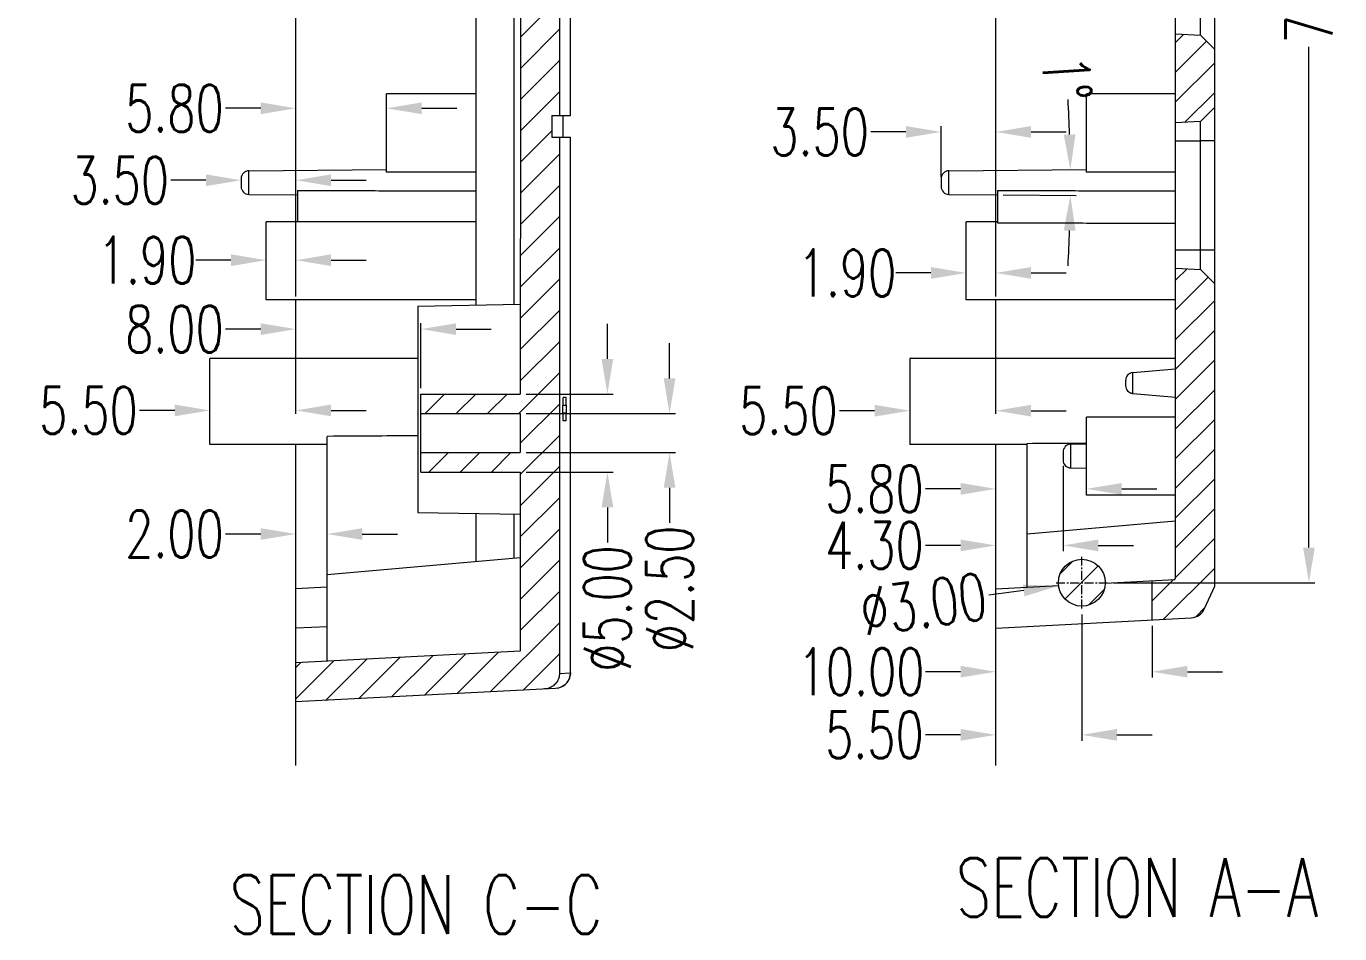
# Model space of a CAD drawing. Header units: millimetres. Extents: x 8061 to 9633, y -505 to -163.
# Drawn here: x 9310.2 to 9394.2, y -435.8 to -377.8 of the extents above; entities that cross this region are included whole.
import ezdxf
from ezdxf.enums import TextEntityAlignment as Align

# ---------------------------------------------------------------- set-up
doc = ezdxf.new("R2010")
doc.units = ezdxf.units.MM
doc.linetypes.add('CENTER', pattern=[0.6, 0.375, -0.075, 0.075, -0.075])
doc.layers.get('Defpoints').update_dxf_attribs({"linetype": 'CONTINUOUS'})
for name, color, linetype, lineweight in [('dim', 82, 'CONTINUOUS', 9), ('hatch', 56, 'CONTINUOUS', 9), ('part', 7, 'CONTINUOUS', 20)]:
    doc.layers.add(name, color=color, linetype=linetype, lineweight=lineweight)
doc.styles.get("Standard").update_dxf_attribs({"font": 'romans.shx', "width": 0.7})
doc.dimstyles.new('03', dxfattribs={"dimscale": 0.75, "dimtxt": 4, "dimasz": 3, "dimexe": 0.5, "dimexo": 0.5, "dimgap": 0.09, "dimtad": 0, "dimzin": 0, "dimdsep": 46, "dimtxsty": 'Standard', "dimcen": 0, "dimclrd": 256, "dimclre": 256, "dimclrt": 6, "dimazin": 2, "dimtp": 0.01, "dimtm": 0.01, "dimtfac": 1, "dimtofl": 0, "dimtmove": 0, "dimatfit": 0, "dimfxl": 1, "dimtolj": 1, "dimtzin": 0, "dimlwd": -1, "dimlwe": -1, "dimarcsym": 0})

# ---------------------------------------------------------------- blocks, each defined once
blk = doc.blocks.new('*D431')
at = {"layer": 'Defpoints', "color": 0}
for p in [(42102.491, -13069.057), (42102.491, -13071.557), (42112.036, -13071.557)]:
    blk.add_point(p, dxfattribs=at)
at = {"layer": 'dim'}
for p, q in [((42112.036, -13066.807), (42112.036, -13064.557)), ((42102.866, -13069.057), (42112.411, -13069.057)), ((42102.866, -13071.557), (42112.411, -13071.557)), ((42112.036, -13073.807), (42112.036, -13076.057))]:
    blk.add_line(p, q, dxfattribs=at)
for points in [[(42111.661, -13066.807), (42112.411, -13066.807), (42112.036, -13069.057)], [(42111.661, -13073.807), (42112.411, -13073.807), (42112.036, -13071.557)]]:
    blk.add_solid(points, dxfattribs=at)
at = {"layer": 'dim', "color": 6, "insert": (42112.036, -13080.274), "char_height": 3, "attachment_point": 5, "rotation": 90}
blk.add_mtext('\\A1;%%c2.50', dxfattribs=at)
blk = doc.blocks.new('*D432')
at = {"layer": 'Defpoints', "color": 0}
for p in [(42102.491, -13067.807), (42102.491, -13072.807), (42108.061, -13072.807)]:
    blk.add_point(p, dxfattribs=at)
at = {"layer": 'dim'}
for p, q in [((42108.061, -13065.557), (42108.061, -13063.307)), ((42102.866, -13067.807), (42108.436, -13067.807)), ((42102.866, -13072.807), (42108.436, -13072.807)), ((42108.061, -13075.057), (42108.061, -13077.307))]:
    blk.add_line(p, q, dxfattribs=at)
for points in [[(42107.686, -13065.557), (42108.436, -13065.557), (42108.061, -13067.807)], [(42107.686, -13075.057), (42108.436, -13075.057), (42108.061, -13072.807)]]:
    blk.add_solid(points, dxfattribs=at)
at = {"layer": 'dim', "color": 6, "insert": (42108.061, -13081.524), "char_height": 3, "attachment_point": 5, "rotation": 90}
blk.add_mtext('\\A1;%%c5.00', dxfattribs=at)
blk = doc.blocks.new('*D433')
at = {"layer": 'Defpoints', "color": 0}
for p in [(42088.137, -13063.653), (42088.137, -13063.653), (42096.137, -13067.807)]:
    blk.add_point(p, dxfattribs=at)
at = {"layer": 'dim'}
for p, q in [((42096.137, -13067.432), (42096.137, -13063.278)), ((42085.887, -13063.653), (42083.637, -13063.653)), ((42098.387, -13063.653), (42100.637, -13063.653))]:
    blk.add_line(p, q, dxfattribs=at)
for points in [[(42085.887, -13063.278), (42085.887, -13064.028), (42088.137, -13063.653)], [(42098.387, -13063.278), (42098.387, -13064.028), (42096.137, -13063.653)]]:
    blk.add_solid(points, dxfattribs=at)
at = {"layer": 'dim', "color": 6, "insert": (42080.369, -13063.653), "char_height": 3, "attachment_point": 5}
blk.add_mtext('\\A1;8.00', dxfattribs=at)
blk = doc.blocks.new('*D442')
at = {"layer": 'Defpoints', "color": 0}
for p in [(42084.637, -13054.127), (42084.637, -13054.127), (42088.137, -13054.127)]:
    blk.add_point(p, dxfattribs=at)
at = {"layer": 'dim'}
for p, q in [((42082.387, -13054.127), (42080.137, -13054.127)), ((42090.387, -13054.127), (42092.637, -13054.127))]:
    blk.add_line(p, q, dxfattribs=at)
for points in [[(42082.387, -13053.752), (42082.387, -13054.502), (42084.637, -13054.127)], [(42090.387, -13053.752), (42090.387, -13054.502), (42088.137, -13054.127)]]:
    blk.add_solid(points, dxfattribs=at)
at = {"layer": 'dim', "color": 6, "insert": (42076.869, -13054.127), "char_height": 3, "attachment_point": 5}
blk.add_mtext('\\A1;3.50', dxfattribs=at)
blk = doc.blocks.new('*D443')
at = {"layer": 'Defpoints', "color": 0}
for p in [(42088.137, -13049.525), (42088.137, -13049.525), (42093.937, -13049.525)]:
    blk.add_point(p, dxfattribs=at)
at = {"layer": 'dim'}
for p, q in [((42085.887, -13049.525), (42083.637, -13049.525)), ((42096.187, -13049.525), (42098.437, -13049.525))]:
    blk.add_line(p, q, dxfattribs=at)
for points in [[(42085.887, -13049.15), (42085.887, -13049.9), (42088.137, -13049.525)], [(42096.187, -13049.15), (42096.187, -13049.9), (42093.937, -13049.525)]]:
    blk.add_solid(points, dxfattribs=at)
at = {"layer": 'dim', "color": 6, "insert": (42080.369, -13049.525), "char_height": 3, "attachment_point": 5}
blk.add_mtext('\\A1;5.80', dxfattribs=at)
blk = doc.blocks.new('*D444')
at = {"layer": 'Defpoints', "color": 0}
for p in [(42086.237, -13059.244), (42086.237, -13059.244), (42088.137, -13059.244)]:
    blk.add_point(p, dxfattribs=at)
at = {"layer": 'dim'}
for p, q in [((42083.987, -13059.244), (42081.737, -13059.244)), ((42090.387, -13059.244), (42092.637, -13059.244))]:
    blk.add_line(p, q, dxfattribs=at)
for points in [[(42083.987, -13058.869), (42083.987, -13059.619), (42086.237, -13059.244)], [(42090.387, -13058.869), (42090.387, -13059.619), (42088.137, -13059.244)]]:
    blk.add_solid(points, dxfattribs=at)
at = {"layer": 'dim', "color": 6, "insert": (42078.619, -13059.244), "char_height": 3, "attachment_point": 5}
blk.add_mtext('\\A1;1.90', dxfattribs=at)
blk = doc.blocks.new('*D445')
at = {"layer": 'Defpoints', "color": 0}
for p in [(42082.637, -13068.855), (42082.637, -13068.855), (42088.137, -13068.855)]:
    blk.add_point(p, dxfattribs=at)
at = {"layer": 'dim'}
for p, q in [((42080.387, -13068.855), (42078.137, -13068.855)), ((42090.387, -13068.855), (42092.637, -13068.855))]:
    blk.add_line(p, q, dxfattribs=at)
for points in [[(42080.387, -13068.48), (42080.387, -13069.23), (42082.637, -13068.855)], [(42090.387, -13068.48), (42090.387, -13069.23), (42088.137, -13068.855)]]:
    blk.add_solid(points, dxfattribs=at)
at = {"layer": 'dim', "color": 6, "insert": (42074.869, -13068.855), "char_height": 3, "attachment_point": 5}
blk.add_mtext('\\A1;5.50', dxfattribs=at)
blk = doc.blocks.new('*D446')
at = {"layer": 'Defpoints', "color": 0}
for p in [(42088.137, -13076.763), (42088.137, -13076.763), (42090.137, -13076.763)]:
    blk.add_point(p, dxfattribs=at)
at = {"layer": 'dim'}
for p, q in [((42085.887, -13076.763), (42083.637, -13076.763)), ((42092.387, -13076.763), (42094.637, -13076.763))]:
    blk.add_line(p, q, dxfattribs=at)
for points in [[(42085.887, -13076.388), (42085.887, -13077.138), (42088.137, -13076.763)], [(42092.387, -13076.388), (42092.387, -13077.138), (42090.137, -13076.763)]]:
    blk.add_solid(points, dxfattribs=at)
at = {"layer": 'dim', "color": 6, "insert": (42080.369, -13076.763), "char_height": 3, "attachment_point": 5}
blk.add_mtext('\\A1;2.00', dxfattribs=at)
blk = doc.blocks.new('*D466')
at = {"layer": 'Defpoints', "color": 0}
for p in [(42132.903, -13051.036), (42132.903, -13051.036), (42129.403, -13054.278)]:
    blk.add_point(p, dxfattribs=at)
at = {"layer": 'dim'}
for p, q in [((42129.403, -13053.903), (42129.403, -13050.661)), ((42127.153, -13051.036), (42124.903, -13051.036)), ((42135.153, -13051.036), (42137.403, -13051.036))]:
    blk.add_line(p, q, dxfattribs=at)
for points in [[(42127.153, -13050.661), (42127.153, -13051.411), (42129.403, -13051.036)], [(42135.153, -13050.661), (42135.153, -13051.411), (42132.903, -13051.036)]]:
    blk.add_solid(points, dxfattribs=at)
at = {"layer": 'dim', "color": 6, "insert": (42121.635, -13051.036), "char_height": 3, "attachment_point": 5}
blk.add_mtext('\\A1;3.50', dxfattribs=at)
blk = doc.blocks.new('*D467')
at = {"layer": 'Defpoints', "color": 0}
for p in [(42138.701, -13053.446), (42129.898, -13053.523), (42129.898, -13055.032), (42133.003, -13055.059), (42137.673, -13054.552)]:
    blk.add_point(p, dxfattribs=at)
at = {"layer": 'dim'}
blk.add_line((42133.378, -13055.062), (42138.045, -13055.103), dxfattribs=at)
for start, end in [(1.86839, 3.23677), (356.76323, 358.13161)]:
    blk.add_arc((42043.461, -13054.278), 94.212, start, end, dxfattribs=at)
for points in [[(42137.998, -13051.198), (42137.248, -13051.214), (42137.67, -13053.455)], [(42137.248, -13057.341), (42137.998, -13057.357), (42137.67, -13055.1)]]:
    blk.add_solid(points, dxfattribs=at)
at = {"layer": 'dim', "color": 6, "insert": (42137.437, -13047.608), "char_height": 3, "attachment_point": 5, "rotation": 274.05973}
blk.add_mtext('\\A1;1°', dxfattribs=at)
blk = doc.blocks.new('*D468')
at = {"layer": 'Defpoints', "color": 0}
for p in [(42131.003, -13060.058), (42131.003, -13060.058), (42132.903, -13060.999)]:
    blk.add_point(p, dxfattribs=at)
at = {"layer": 'dim'}
for p, q in [((42128.753, -13060.058), (42126.503, -13060.058)), ((42132.903, -13060.624), (42132.903, -13059.683)), ((42135.153, -13060.058), (42137.403, -13060.058))]:
    blk.add_line(p, q, dxfattribs=at)
for points in [[(42128.753, -13059.683), (42128.753, -13060.433), (42131.003, -13060.058)], [(42135.153, -13059.683), (42135.153, -13060.433), (42132.903, -13060.058)]]:
    blk.add_solid(points, dxfattribs=at)
at = {"layer": 'dim', "color": 6, "insert": (42123.385, -13060.058), "char_height": 3, "attachment_point": 5}
blk.add_mtext('\\A1;1.90', dxfattribs=at)
blk = doc.blocks.new('*D469')
at = {"layer": 'Defpoints', "color": 0}
for p in [(42127.403, -13068.874), (42127.403, -13068.874), (42132.903, -13068.874)]:
    blk.add_point(p, dxfattribs=at)
at = {"layer": 'dim'}
for p, q in [((42125.153, -13068.874), (42122.903, -13068.874)), ((42135.153, -13068.874), (42137.403, -13068.874))]:
    blk.add_line(p, q, dxfattribs=at)
for points in [[(42125.153, -13068.499), (42125.153, -13069.249), (42127.403, -13068.874)], [(42135.153, -13068.499), (42135.153, -13069.249), (42132.903, -13068.874)]]:
    blk.add_solid(points, dxfattribs=at)
at = {"layer": 'dim', "color": 6, "insert": (42119.635, -13068.874), "char_height": 3, "attachment_point": 5}
blk.add_mtext('\\A1;5.50', dxfattribs=at)
blk = doc.blocks.new('*D470')
at = {"layer": 'Defpoints', "color": 0}
for p in [(42132.903, -13073.873), (42132.903, -13073.873), (42138.703, -13073.873)]:
    blk.add_point(p, dxfattribs=at)
at = {"layer": 'dim'}
for p, q in [((42130.653, -13073.873), (42128.403, -13073.873)), ((42140.953, -13073.873), (42143.203, -13073.873))]:
    blk.add_line(p, q, dxfattribs=at)
for points in [[(42130.653, -13073.498), (42130.653, -13074.248), (42132.903, -13073.873)], [(42140.953, -13073.498), (42140.953, -13074.248), (42138.703, -13073.873)]]:
    blk.add_solid(points, dxfattribs=at)
at = {"layer": 'dim', "color": 6, "insert": (42125.135, -13073.873), "char_height": 3, "attachment_point": 5}
blk.add_mtext('\\A1;5.80', dxfattribs=at)
blk = doc.blocks.new('*D471')
at = {"layer": 'Defpoints', "color": 0}
for p in [(42137.203, -13072.036), (42132.903, -13077.492), (42132.903, -13077.492)]:
    blk.add_point(p, dxfattribs=at)
at = {"layer": 'dim'}
for p, q in [((42137.203, -13072.411), (42137.203, -13077.867)), ((42130.653, -13077.492), (42128.403, -13077.492)), ((42139.453, -13077.492), (42141.703, -13077.492))]:
    blk.add_line(p, q, dxfattribs=at)
for points in [[(42130.653, -13077.117), (42130.653, -13077.867), (42132.903, -13077.492)], [(42139.453, -13077.117), (42139.453, -13077.867), (42137.203, -13077.492)]]:
    blk.add_solid(points, dxfattribs=at)
at = {"layer": 'dim', "color": 6, "insert": (42125.135, -13077.492), "char_height": 3, "attachment_point": 5}
blk.add_mtext('\\A1;4.30', dxfattribs=at)
blk = doc.blocks.new('*D472')
at = {"layer": 'Defpoints', "color": 0}
for p in [(42152.929, -13002.778), (42152.929, -13002.778), (42140.053, -13079.878)]:
    blk.add_point(p, dxfattribs=at)
at = {"layer": 'dim'}
for p, q in [((42152.929, -13005.028), (42152.929, -13037.06)), ((42152.929, -13077.628), (42152.929, -13045.595)), ((42140.428, -13079.878), (42153.304, -13079.878))]:
    blk.add_line(p, q, dxfattribs=at)
for points in [[(42152.554, -13005.028), (42153.304, -13005.028), (42152.929, -13002.778)], [(42152.554, -13077.628), (42153.304, -13077.628), (42152.929, -13079.878)]]:
    blk.add_solid(points, dxfattribs=at)
at = {"layer": 'dim', "color": 6, "insert": (42152.929, -13041.328), "char_height": 3, "attachment_point": 5, "rotation": 90}
blk.add_mtext('\\A1;77.10', dxfattribs=at)
blk = doc.blocks.new('*D473')
at = {"layer": 'Defpoints', "color": 0}
for p in [(42138.403, -13081.528), (42132.903, -13089.613), (42132.903, -13089.613)]:
    blk.add_point(p, dxfattribs=at)
at = {"layer": 'dim'}
for p, q in [((42138.403, -13081.903), (42138.403, -13089.988)), ((42130.653, -13089.613), (42128.403, -13089.613)), ((42140.653, -13089.613), (42142.903, -13089.613))]:
    blk.add_line(p, q, dxfattribs=at)
for points in [[(42130.653, -13089.238), (42130.653, -13089.988), (42132.903, -13089.613)], [(42140.653, -13089.238), (42140.653, -13089.988), (42138.403, -13089.613)]]:
    blk.add_solid(points, dxfattribs=at)
at = {"layer": 'dim', "color": 6, "insert": (42125.135, -13089.613), "char_height": 3, "attachment_point": 5}
blk.add_mtext('\\A1;5.50', dxfattribs=at)
blk = doc.blocks.new('*D474')
at = {"layer": 'Defpoints', "color": 0}
for p in [(42142.903, -13082.253), (42132.903, -13085.574), (42132.903, -13085.574)]:
    blk.add_point(p, dxfattribs=at)
at = {"layer": 'dim'}
for p, q in [((42142.903, -13082.628), (42142.903, -13085.949)), ((42130.653, -13085.574), (42128.403, -13085.574)), ((42145.153, -13085.574), (42147.403, -13085.574))]:
    blk.add_line(p, q, dxfattribs=at)
for points in [[(42130.653, -13085.199), (42130.653, -13085.949), (42132.903, -13085.574)], [(42145.153, -13085.199), (42145.153, -13085.949), (42142.903, -13085.574)]]:
    blk.add_solid(points, dxfattribs=at)
at = {"layer": 'dim', "color": 6, "insert": (42124.285, -13085.574), "char_height": 3, "attachment_point": 5}
blk.add_mtext('\\A1;10.00', dxfattribs=at)
blk = doc.blocks.new('*D475')
at = {"layer": 'Defpoints', "color": 0}
for p in [(42136.916, -13080.077), (42139.889, -13079.678)]:
    blk.add_point(p, dxfattribs=at)
at = {"layer": 'dim'}
blk.add_line((42134.686, -13080.377), (42132.456, -13080.677), dxfattribs=at)
blk.add_solid([(42134.636, -13080.005), (42134.736, -13080.749), (42136.916, -13080.077)], dxfattribs=at)
at = {"layer": 'dim', "color": 6, "insert": (42128.276, -13081.239), "char_height": 3, "attachment_point": 5, "rotation": 7.65522}
blk.add_mtext('\\A1;∅3.00', dxfattribs=at)

msp = doc.modelspace()

# ---------------------------------------------------------------- linework, layer by layer
at = {"layer": 'part', "color": 1, "linetype": 'CENTER', "ltscale": 50}
for p, q in [((9327.437, -425.06), (9327.437, -247.463)), ((9372.203, -425.06), (9372.203, -247.463))]:
    msp.add_line(p, q, dxfattribs=at)
at = {"layer": 'part', "color": 7, "linetype": 'Continuous'}
for p, q in [((9344.995, -383.462), (9344.995, -320.988)), ((9386.203, -413.578), (9386.203, -321.516)), ((9372.203, -386.981), (9372.203, -322.262)), ((9383.703, -413.043), (9383.703, -329.412)), ((9327.437, -386.981), (9327.437, -335.262)), ((9338.937, -368.151), (9338.937, -395.597)), ((9341.394, -395.554), (9341.394, -368.215)), ((9341.806, -374.39), (9341.806, -391.337)), ((9344.307, -374.362), (9344.307, -383.462)), ((9383.703, -378.237), (9385.286, -378.32)), ((9386.203, -379.237), (9385.286, -378.32)), ((9338.937, -382.087), (9333.237, -382.087)), ((9333.237, -387.087), (9333.237, -382.087)), ((9383.703, -382.087), (9378.003, -382.087)), ((9378.003, -387.087), (9378.003, -382.087)), ((9386.203, -382.937), (9385.286, -383.854)), ((9343.807, -383.462), (9344.995, -383.462)), ((9343.807, -383.462), (9343.807, -384.862)), ((9344.511, -383.462), (9344.511, -384.862)), ((9385.286, -383.854), (9383.703, -383.937)), ((9343.807, -384.862), (9344.995, -384.862)), ((9344.307, -384.862), (9344.307, -391.337)), ((9344.995, -419.126), (9344.995, -384.862)), ((9383.703, -385.086), (9385.286, -385.086)), ((9385.286, -392.087), (9385.286, -385.086)), ((9324.433, -387.007), (9333.236, -386.93)), ((9324.433, -388.516), (9324.433, -387.007)), ((9338.937, -387.087), (9333.237, -387.087)), ((9369.199, -387.007), (9378.002, -386.93)), ((9369.199, -388.516), (9369.199, -387.007)), ((9383.703, -387.087), (9378.003, -387.087)), ((9323.937, -387.507), (9323.937, -388.016)), ((9368.703, -387.507), (9368.703, -388.016)), ((9324.433, -388.516), (9327.537, -388.543)), ((9327.437, -390.262), (9327.437, -388.543)), ((9327.537, -388.262), (9327.537, -390.262)), ((9369.199, -388.516), (9372.303, -388.543)), ((9372.203, -390.262), (9372.203, -388.543)), ((9372.303, -388.262), (9372.303, -390.335)), ((9338.937, -390.262), (9325.537, -390.262)), ((9325.537, -395.262), (9325.537, -390.262)), ((9372.303, -390.262), (9370.303, -390.262)), ((9370.303, -395.262), (9370.303, -390.262)), ((9341.806, -391.337), (9341.791, -391.337)), ((9341.791, -391.337), (9341.791, -401.291)), ((9344.307, -391.337), (9344.292, -391.337)), ((9344.292, -391.337), (9344.292, -419.163)), ((9385.286, -392.087), (9383.703, -392.087)), ((9383.703, -393.237), (9385.286, -393.32)), ((9386.203, -394.237), (9385.286, -393.32)), ((9338.937, -395.262), (9325.537, -395.262)), ((9327.437, -399.012), (9327.437, -395.262)), ((9335.237, -395.662), (9341.791, -395.547)), ((9335.237, -395.662), (9335.237, -408.862)), ((9383.703, -395.262), (9370.303, -395.262)), ((9372.203, -399.012), (9372.203, -395.262)), ((9335.237, -399.012), (9321.937, -399.012)), ((9321.937, -404.512), (9321.937, -399.012)), ((9383.703, -399.012), (9366.703, -399.012)), ((9366.703, -399.012), (9366.703, -404.512)), ((9380.959, -399.922), (9383.703, -399.682)), ((9380.503, -400.421), (9380.503, -400.587)), ((9380.503, -400.587), (9380.503, -400.753)), ((9380.959, -401.251), (9380.959, -399.922)), ((9335.437, -401.291), (9341.791, -401.291)), ((9335.437, -406.291), (9335.437, -401.291)), ((9344.718, -401.512), (9344.526, -401.512)), ((9380.959, -401.251), (9383.703, -401.491)), ((9344.512, -402.012), (9344.731, -402.012)), ((9344.512, -402.512), (9344.512, -402.012)), ((9344.731, -402.012), (9344.731, -402.512)), ((9335.437, -402.541), (9341.791, -402.541)), ((9341.791, -402.541), (9341.791, -405.041)), ((9344.731, -402.512), (9344.512, -402.512)), ((9344.718, -403.012), (9344.526, -403.012)), ((9383.703, -402.762), (9378.003, -402.762)), ((9378.003, -407.762), (9378.003, -402.762)), ((9329.437, -418.387), (9329.437, -403.998)), ((9329.437, -404.512), (9321.937, -404.512)), ((9327.437, -420.995), (9327.437, -404.512)), ((9374.203, -404.512), (9366.703, -404.512)), ((9372.203, -416.262), (9372.203, -404.512)), ((9374.203, -413.653), (9374.203, -404.445)), ((9376.994, -404.503), (9378.003, -404.485)), ((9376.994, -406.02), (9376.994, -404.503)), ((9335.437, -405.041), (9341.791, -405.041)), ((9376.503, -405.003), (9376.503, -405.52)), ((9335.437, -406.291), (9341.791, -406.291)), ((9341.791, -406.291), (9341.791, -417.74)), ((9376.994, -406.02), (9378.003, -406.038)), ((9383.703, -407.762), (9378.003, -407.762)), ((9335.237, -408.862), (9341.791, -408.976)), ((9338.937, -408.926), (9338.937, -412.021)), ((9341.394, -411.806), (9341.394, -408.969)), ((9383.703, -409.434), (9374.203, -410.264)), ((9341.791, -411.771), (9329.436, -412.852)), ((9379.203, -413.391), (9383.651, -413.158)), ((9382.203, -415.737), (9382.203, -413.234)), ((9383.651, -413.158), (9383.703, -413.043)), ((9329.437, -413.653), (9327.437, -413.758)), ((9372.203, -413.758), (9376.215, -413.548)), ((9385.558, -415.017), (9386.203, -413.578)), ((9372.203, -416.262), (9384.697, -415.607)), ((9327.437, -416.259), (9329.437, -416.154)), ((9341.791, -417.74), (9327.437, -418.492)), ((9344.292, -419.163), (9344.995, -419.126)), ((9344.995, -419.126), (9344.995, -419.126)), ((9344.047, -420.125), (9327.437, -420.995)), ((9344.199, -420.105), (9344.047, -420.125))]:
    msp.add_line(p, q, dxfattribs=at)
at = {"layer": 'part', "color": 5, "linetype": 'Continuous'}
for p, q in [((9344.307, -375.958), (9341.806, -378.459)), ((9344.307, -377.955), (9341.806, -380.456)), ((9384.227, -378.264), (9383.703, -378.789)), ((9385.68, -378.714), (9383.703, -380.69)), ((9344.307, -379.952), (9341.806, -382.454)), ((9386.203, -380.092), (9383.703, -382.592)), ((9344.307, -381.95), (9341.806, -384.451)), ((9386.203, -381.994), (9384.291, -383.906)), ((9343.807, -384.448), (9341.806, -386.449)), ((9344.307, -385.945), (9341.806, -388.446)), ((9344.307, -387.942), (9341.806, -390.444)), ((9344.307, -389.94), (9341.791, -392.456)), ((9344.292, -391.952), (9341.791, -394.453)), ((9344.292, -393.949), (9341.791, -396.451)), ((9384.432, -393.275), (9383.703, -394.004)), ((9385.788, -393.821), (9383.703, -395.906)), ((9386.203, -395.308), (9383.703, -397.808)), ((9344.292, -395.947), (9341.791, -398.448)), ((9386.203, -397.21), (9383.703, -399.71)), ((9344.292, -397.944), (9341.791, -400.446)), ((9386.203, -399.112), (9383.703, -401.612)), ((9344.292, -399.942), (9341.694, -402.541)), ((9336.951, -401.291), (9335.701, -402.541)), ((9338.949, -401.291), (9337.699, -402.541)), ((9340.946, -401.291), (9339.696, -402.541)), ((9386.203, -401.014), (9383.703, -403.514)), ((9344.292, -401.939), (9341.791, -404.44)), ((9386.203, -402.915), (9383.703, -405.415)), ((9344.292, -403.937), (9341.791, -406.438)), ((9386.203, -404.817), (9383.703, -407.317)), ((9337.196, -405.041), (9335.946, -406.291)), ((9339.194, -405.041), (9337.944, -406.291)), ((9341.191, -405.041), (9339.941, -406.291)), ((9344.292, -405.934), (9341.791, -408.435)), ((9386.203, -406.719), (9383.703, -409.219)), ((9344.292, -407.931), (9341.791, -410.433)), ((9386.203, -408.621), (9383.703, -411.121)), ((9344.292, -409.929), (9341.791, -412.43)), ((9386.203, -410.523), (9383.703, -413.023)), ((9344.292, -411.926), (9341.791, -414.428)), ((9377.115, -412.003), (9376.325, -412.794)), ((9378.727, -412.294), (9376.631, -414.39)), ((9386.203, -412.425), (9382.929, -415.699)), ((9383.563, -413.163), (9382.203, -414.523)), ((9344.292, -413.924), (9341.791, -416.425)), ((9379.125, -413.798), (9378.153, -414.77)), ((9385.594, -414.936), (9384.994, -415.536)), ((9344.292, -415.921), (9339.87, -420.344)), ((9331.972, -418.254), (9329.33, -420.896)), ((9334.08, -418.144), (9331.438, -420.786)), ((9336.188, -418.033), (9333.546, -420.675)), ((9338.296, -417.923), (9335.654, -420.565)), ((9340.404, -417.812), (9337.762, -420.454)), ((9344.292, -417.919), (9341.978, -420.233)), ((9329.864, -418.365), (9327.437, -420.792)), ((9327.756, -418.475), (9327.437, -418.794))]:
    msp.add_line(p, q, dxfattribs=at)
at = {"layer": 'part', "color": 1, "linetype": 'CENTER', "ltscale": 1.524}
for p, q in [((9377.703, -415.012), (9377.703, -411.712)), ((9376.053, -413.362), (9379.353, -413.362))]:
    msp.add_line(p, q, dxfattribs=at)
at = {"layer": 'part', "color": 7, "linetype": 'Continuous'}
msp.add_circle((9377.703, -413.362), 1.5, dxfattribs=at)
for centre, radius, start, end in [((9324.437, -387.507), 0.5, 90.5, 180), ((9369.203, -387.507), 0.5, 90.5, 180), ((9324.437, -388.016), 0.5, 180, 269.5), ((9369.203, -388.016), 0.5, 180, 269.5), ((9381.003, -400.42), 0.5, 95, 180), ((9381.003, -400.753), 0.5, 180, 265), ((9377.003, -405.003), 0.5, 91, 180), ((9377.003, -405.52), 0.5, 180, 269), ((9384.645, -414.608), 1, 273, 335.88883), ((9343.995, -419.126), 1, 281.54368, 359.93366)]:
    msp.add_arc(centre, radius, start, end, dxfattribs=at)
for points in [[(9385.286, -378.32), (9385.284, -378.296), (9385.286, -378.226), (9385.291, -378.112), (9385.292, -377.959), (9385.29, -377.772), (9385.286, -377.559), (9385.284, -377.328), (9385.286, -377.087)], [(9385.286, -385.086), (9385.284, -384.845), (9385.286, -384.614), (9385.291, -384.401), (9385.292, -384.215), (9385.29, -384.062), (9385.286, -383.948), (9385.284, -383.878), (9385.286, -383.854)], [(9386.203, -385.085), (9385.898, -385.085), (9385.592, -385.085), (9385.286, -385.086)], [(9327.537, -388.262), (9331.326, -388.274), (9335.126, -388.286), (9338.937, -388.297)], [(9372.303, -388.262), (9376.092, -388.274), (9379.892, -388.286), (9383.703, -388.297)], [(9372.303, -390.335), (9376.112, -390.343), (9379.912, -390.352), (9383.703, -390.361)], [(9385.286, -393.32), (9385.284, -393.296), (9385.286, -393.226), (9385.291, -393.112), (9385.292, -392.959), (9385.29, -392.772), (9385.286, -392.559), (9385.284, -392.328), (9385.286, -392.087)], [(9386.203, -392.088), (9385.898, -392.088), (9385.592, -392.088), (9385.286, -392.087)], [(9344.526, -401.512), (9344.521, -401.55), (9344.516, -401.658), (9344.513, -401.82), (9344.512, -402.012)], [(9344.723, -401.55), (9344.718, -401.512)], [(9380.764, -401.192), (9380.788, -401.204), (9380.874, -401.236), (9380.894, -401.241)], [(9380.894, -401.241), (9380.959, -401.251)], [(9344.73, -401.82), (9344.727, -401.658), (9344.723, -401.55)], [(9344.731, -402.012), (9344.73, -401.82)], [(9344.512, -402.512), (9344.513, -402.703), (9344.516, -402.865), (9344.521, -402.974), (9344.526, -403.012)], [(9344.718, -403.012), (9344.723, -402.974), (9344.727, -402.865)], [(9344.727, -402.865), (9344.73, -402.703)], [(9344.73, -402.703), (9344.731, -402.512)], [(9335.237, -403.961), (9332.611, -403.978), (9329.437, -403.998)], [(9374.203, -404.445), (9376.994, -404.44)], [(9376.994, -404.44), (9377.375, -404.439)], [(9377.375, -404.439), (9378.003, -404.438)], [(9344.292, -419.163), (9344.283, -419.302), (9344.251, -419.447), (9344.196, -419.59), (9344.118, -419.727), (9344.02, -419.849), (9343.903, -419.955), (9343.771, -420.041), (9343.63, -420.104), (9343.486, -420.144), (9343.344, -420.162)], [(9344.995, -419.127), (9344.984, -419.274), (9344.945, -419.438), (9344.869, -419.612), (9344.747, -419.785), (9344.572, -419.943), (9344.339, -420.065), (9344.199, -420.105)]]:
    msp.add_spline(points, degree=3, dxfattribs=at)

# ---------------------------------------------------------------- texts
at = {"layer": 'hatch', "width": 0.7}
for s, p in [('SECTION A-A', (9381.241, -432.862)), ('SECTION C-C', (9335.129, -433.948))]:
    msp.add_text(s, height=3.75, dxfattribs=at).set_placement(p, align=Align.MIDDLE)

# ---------------------------------------------------------------- dimensions: what is measured, and where the dimension line sits
at = {"layer": 'dim'}
dim = msp.add_linear_dim(base=(9392.23, -336.262), p1=(9379.353, -413.362), p2=(9392.23, -336.262), angle=90, dimstyle='03', dxfattribs=at)
dim.commit()
dim.dimension.update_dxf_attribs({"geometry": '*D472', "text_midpoint": (9392.23, -374.812), "insert": (-32760.7, 12666.516)})
dim = msp.add_angular_dim_2l(base=(9376.973, -388.036), line1=((9369.199, -387.007), (9378.002, -386.93)), line2=((9369.199, -388.516), (9372.303, -388.543)), dimstyle='03', dxfattribs=at)
dim.commit()
dim.dimension.update_dxf_attribs({"geometry": '*D467', "text_midpoint": (9376.737, -381.092), "dimtype": 130, "insert": (-32760.7, 12666.516)})
for base, p1, p2, picture, middle in [((9327.437, -383.009), (9333.237, -383.009), (9327.437, -383.009), '*D443', (9319.67, -383.009)), ((9323.937, -387.611), (9327.437, -387.611), (9323.937, -387.611), '*D442', (9316.17, -387.611)), ((9325.537, -392.728), (9327.437, -392.728), (9325.537, -392.728), '*D444', (9317.92, -392.728)), ((9370.303, -393.542), (9372.203, -394.483), (9370.303, -393.542), '*D468', (9362.685, -393.542)), ((9327.437, -397.137), (9335.437, -401.291), (9327.437, -397.137), '*D433', (9319.67, -397.137)), ((9321.937, -402.34), (9327.437, -402.34), (9321.937, -402.34), '*D445', (9314.17, -402.34)), ((9366.703, -402.358), (9372.203, -402.358), (9366.703, -402.358), '*D469', (9358.935, -402.358)), ((9372.203, -407.357), (9378.003, -407.357), (9372.203, -407.357), '*D470', (9364.435, -407.357)), ((9372.203, -410.976), (9376.503, -405.52), (9372.203, -410.976), '*D471', (9364.435, -410.976)), ((9327.437, -410.247), (9329.437, -410.247), (9327.437, -410.247), '*D446', (9319.67, -410.247)), ((9372.203, -419.058), (9382.203, -415.737), (9372.203, -419.058), '*D474', (9363.585, -419.058)), ((9372.203, -423.097), (9377.703, -415.012), (9372.203, -423.097), '*D473', (9364.435, -423.097))]:
    dim = msp.add_linear_dim(base=base, p1=p1, p2=p2, dimstyle='03', dxfattribs=at)
    dim.commit()
    dim.dimension.update_dxf_attribs({"geometry": picture, "text_midpoint": middle, "insert": (-32760.7, 12666.516)})
dim = msp.add_linear_dim(base=(9372.203, -384.52), p1=(9368.703, -387.762), p2=(9372.203, -384.52), dimstyle='03', dxfattribs=at)
dim.commit()
dim.dimension.update_dxf_attribs({"geometry": '*D466', "text_midpoint": (9360.935, -384.52), "dimtype": 128, "insert": (-32760.7, 12666.516)})
dim = msp.add_linear_dim(base=(9347.361, -406.291), p1=(9341.791, -401.291), p2=(9341.791, -406.291), angle=90, text='%%c<>', dimstyle='03', dxfattribs=at)
dim.commit()
dim.dimension.update_dxf_attribs({"geometry": '*D432', "text_midpoint": (9347.361, -415.008), "insert": (-32760.7, 12666.516)})
dim = msp.add_linear_dim(base=(9351.336, -405.041), p1=(9341.791, -402.541), p2=(9341.791, -405.041), angle=90, text='%%c<>', dimstyle='03', dxfattribs=at)
dim.commit()
dim.dimension.update_dxf_attribs({"geometry": '*D431', "text_midpoint": (9351.336, -413.758), "dimtype": 128, "insert": (-32760.7, 12666.516)})
dim = msp.add_diameter_dim_2p(p1=(9379.19, -413.162), p2=(9376.216, -413.561), dimstyle='03', dxfattribs=at)
dim.commit()
dim.dimension.update_dxf_attribs({"geometry": '*D475', "text_midpoint": (9367.577, -414.723), "insert": (-32760.7, 12666.516)})

doc.saveas('drawing.dxf')
